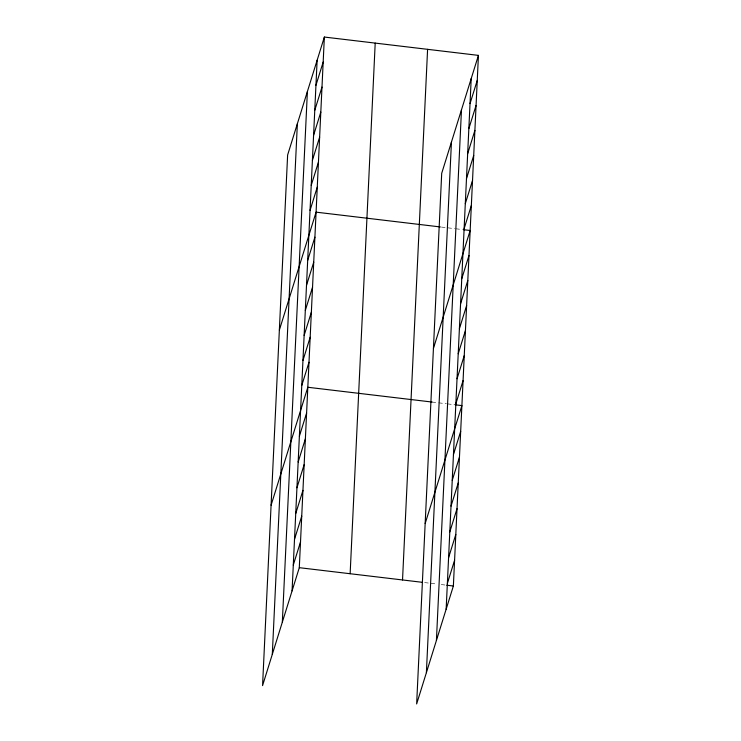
<?xml version="1.0" encoding="UTF-8"?>
<svg xmlns="http://www.w3.org/2000/svg" width="741" height="741" viewBox="0 0 741 741"><rect width="100%" height="100%" fill="white"/><g stroke="black" fill="none" stroke-linecap="round" stroke-linejoin="round"><path stroke-width="0.56" stroke-dasharray="3.71 2.78" d="M441.432 227.07L454.696 228.645M455.798 228.774L462.43 229.562M432.049 402.048L436.477 402.567M438.681 402.835L446.425 403.752M447.527 403.882L455.261 404.808M424.639 582.593L436.792 584.038M441.219 584.566L445.637 585.084"/><path stroke-width="1.11" d="M272.299 654.359L297.363 123.728M282.33 622.144L307.395 91.513M292.074 590.883L317.129 60.253M324.354 37.05L287.628 154.989L262.564 685.62L299.299 567.68L324.354 37.05L478.436 55.38L453.372 586.011L416.646 703.95L441.701 173.32L478.436 55.38M350.141 573.729L375.205 43.098M402.53 579.962L427.594 49.332M426.381 672.689L451.445 142.05M436.412 640.474L461.476 109.844M446.147 609.204L471.211 78.574M315.953 85.261L323.178 62.068M314.768 110.279L321.992 87.077M313.591 135.297L320.816 112.095M312.406 160.306L319.63 137.113M311.229 185.324L318.454 162.131M310.044 210.342L317.268 187.14M279.357 330.097L316.092 212.158L440.321 226.941M307.682 260.369L314.906 237.176M306.496 285.387L313.721 262.194M305.32 310.405L312.545 287.202M304.134 335.414L311.359 312.22M302.958 360.432L310.183 337.238M301.772 385.45L308.997 362.247M271.086 505.205L307.821 387.265L432.049 402.048M299.373 436.236L306.598 413.043M298.16 462.014L305.385 438.811M296.937 487.782L304.162 464.588M295.724 513.559L302.949 490.357M294.501 539.328L301.726 516.134M293.288 565.105L300.513 541.903M470.035 103.592L477.26 80.389M468.849 128.61L476.074 105.407M467.673 153.619L474.898 130.425M466.487 178.637L473.712 155.443M465.302 203.655L472.536 180.452M464.125 228.673L471.35 205.47M433.429 348.427L470.165 230.488L463.533 229.701M461.763 278.699L468.988 255.506M460.578 303.717L467.803 280.515M459.401 328.726L466.626 305.533M458.216 353.744L465.441 330.551M457.04 378.762L464.264 355.56M455.854 403.78L463.079 380.578M425.167 523.535L461.893 405.596L455.261 404.808M453.455 454.566L460.68 431.364M452.242 480.335L459.466 457.141M451.019 506.112L458.244 482.919M449.806 531.89L457.03 508.687M448.583 557.658L455.808 534.465M447.369 583.436L454.594 560.233M299.299 567.68L422.426 582.324M446.74 585.223L453.372 586.011"/></g></svg>
